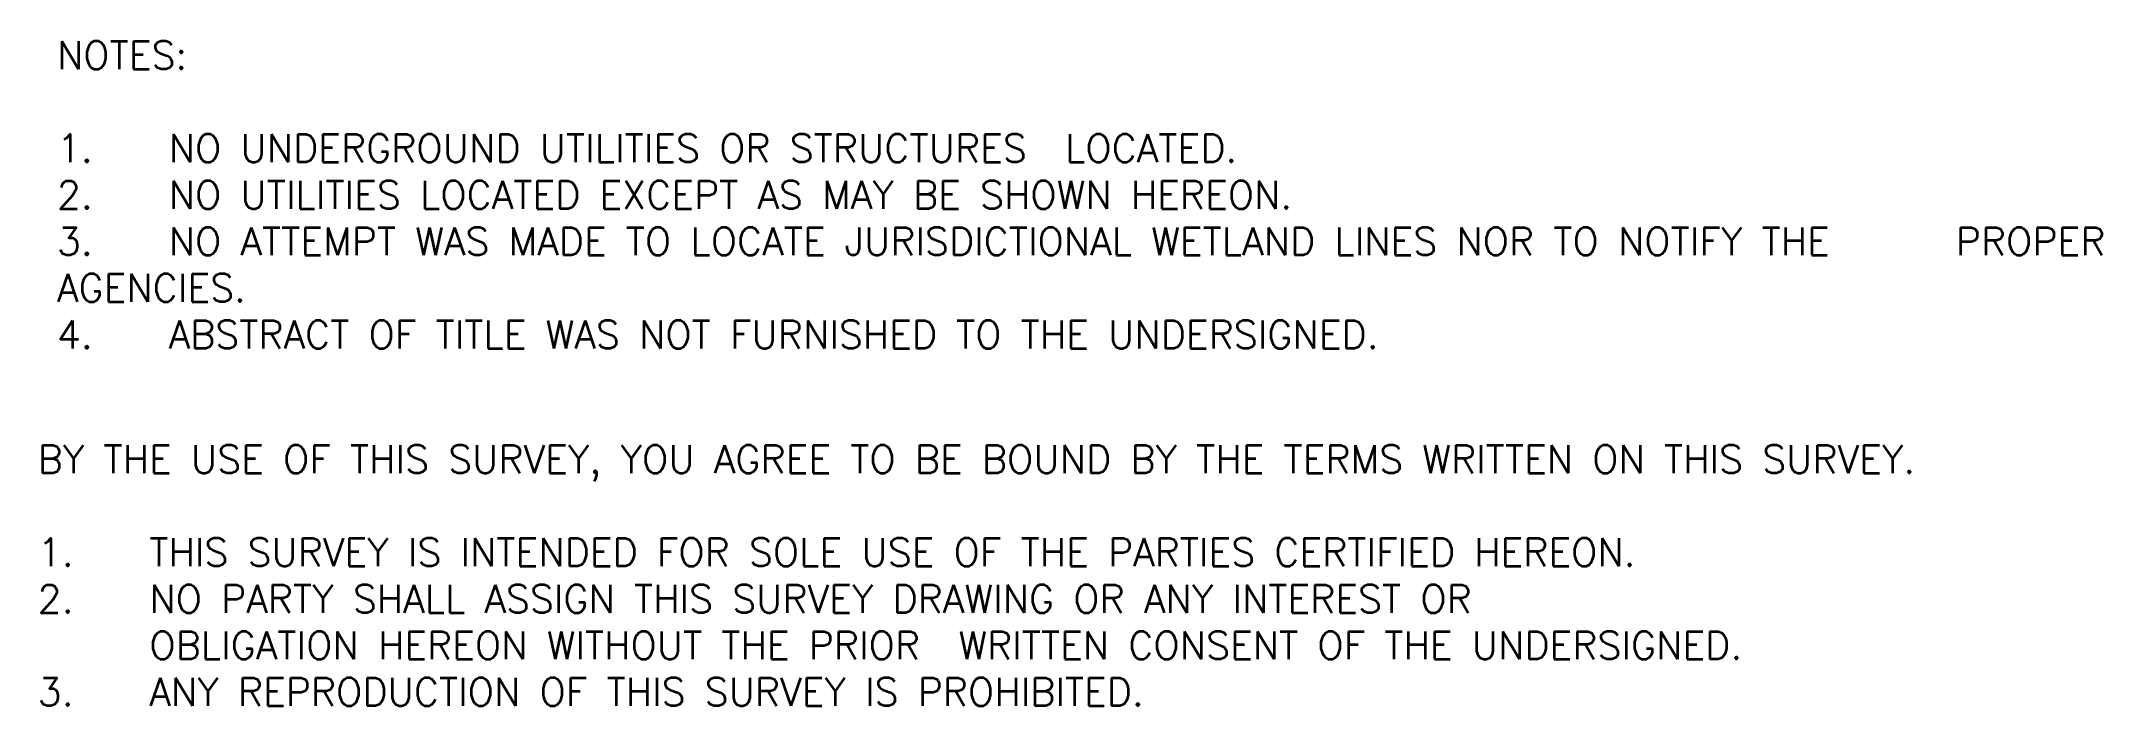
# Model space of a CAD drawing. Header units: feet. Extents: x 0.7 to 98.9, y 0.5 to 32.1.
import ezdxf

# ---------------------------------------------------------------- set-up
doc = ezdxf.new("R2010")
doc.units = ezdxf.units.FT
doc.header["$MEASUREMENT"] = 0
doc.layers.add('TEXTM', color=2, linetype='Continuous', lineweight=15)
doc.styles.add('BANKS_1.33', font='simplex.shx', dxfattribs={"height": 0.075})

msp = doc.modelspace()

# ---------------------------------------------------------------- texts
at = {"layer": 'TEXTM', "char_height": 1.33, "attachment_point": 1, "style": 'BANKS_1.33'}
for s, insert, width in [('NOTES: \\P\\P1.^INO UNDERGROUND UTILITIES OR STRUCTURES  LOCATED.\\P2.^INO UTILITIES LOCATED EXCEPT AS MAY BE SHOWN HEREON.\\P3.^INO ATTEMPT WAS MADE TO LOCATE JURISDICTIONAL WETLAND LINES NOR TO NOTIFY THE ^IPROPER AGENCIES.\\P4.^IABSTRACT OF TITLE WAS NOT FURNISHED TO THE UNDERSIGNED.', (1.48, 32.147), 97.29928), ('BY THE USE OF THIS SURVEY, YOU AGREE TO BE BOUND BY THE TERMS WRITTEN ON THIS SURVEY. \\P\\P1.^ITHIS SURVEY IS INTENDED FOR SOLE USE OF THE PARTIES CERTIFIED HEREON. ^I\\P2.^INO PARTY SHALL ASSIGN THIS SURVEY DRAWING OR ANY INTEREST OR \\P^IOBLIGATION HEREON WITHOUT THE PRIOR  WRITTEN CONSENT OF THE UNDERSIGNED.\\P3.^IANY REPRODUCTION OF THIS SURVEY IS PROHIBITED.\\P\\P \\P\\P ', (0.561, 12.9), 96.46262)]:
    msp.add_mtext(s, dxfattribs=dict(at, insert=insert, width=width))

doc.saveas('drawing.dxf')
